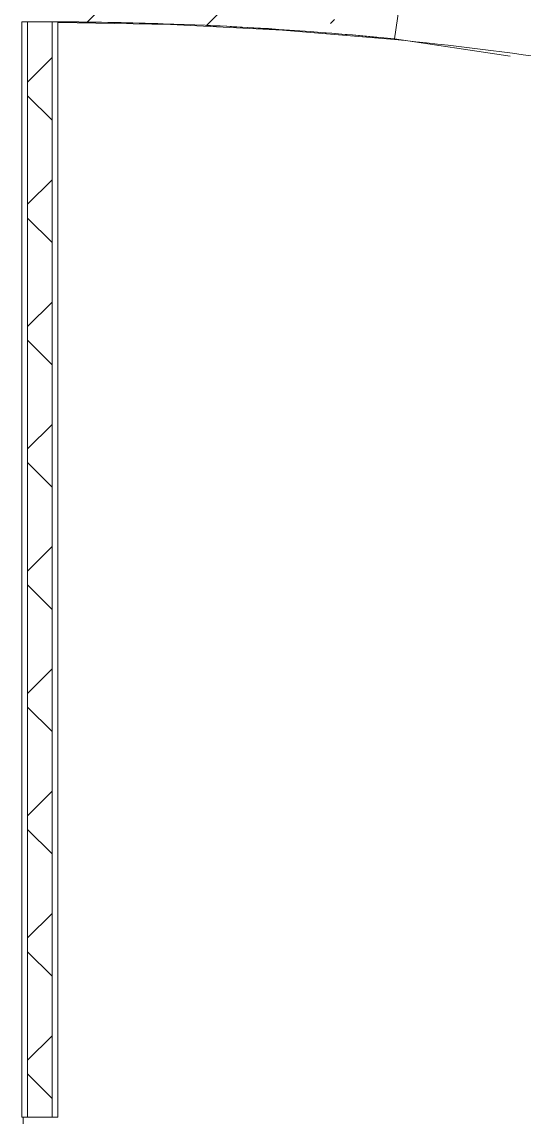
# Model space of a CAD drawing. Header units: millimetres. Extents: x 48966 to 155647, y -43515 to 26217.
# Drawn here: x 116677 to 118420, y 19767 to 23567 of the extents above; entities that cross this region are included whole.
import ezdxf

# ---------------------------------------------------------------- set-up
doc = ezdxf.new("R2010")
doc.units = ezdxf.units.MM
doc.linetypes.add('Сверху', pattern=[793.75, 476.25, -317.5])
for name, color, linetype, lineweight in [('Обобщенные модели', 7, 'Continuous', 9), ('Обобщенные модели-1', 7, 'Continuous', 18), ('Общие ребра', 7, 'Continuous', 9), ('Окна', 7, 'Continuous', 9), ('Окна-2', 7, 'Сверху', 9), ('Перекрытия', 7, 'Continuous', 9), ('Стены', 7, 'Continuous', 9), ('Стены-1', 7, 'Continuous', 18), ('Штриховка разреза-1', 7, 'Continuous', 9)]:
    doc.layers.add(name, color=color, linetype=linetype, lineweight=lineweight)

# ---------------------------------------------------------------- blocks, each defined once
blk = doc.blocks.new('Обвязочная балка 1 - Обвязочная балка 1-1451838-План 5-го этажа на отм_ _12_600')
at = {"layer": 'Обобщенные модели'}
for radius, start in [(12629, 360), (12599.1, 0)]:
    blk.add_arc((116781.7, 11567.1), radius, start, 90, dxfattribs=at)
at = {"layer": 'Обобщенные модели-1'}
for radius, start in [(12639.9, 360), (12635.9, 0), (12593.9, 360), (12589.9, 0)]:
    blk.add_arc((116781.7, 11567.1), radius, start, 90, dxfattribs=at)
blk = doc.blocks.new('M_Окно-Квадратный проем - 1200 x 1800 mm-1796776-План 5-го этажа на отм_ _12_600')
at = {"layer": 'Окна'}
for p, q in [((-608.2, -150), (-608.2, 150)), ((591.8, 150), (591.8, -150))]:
    blk.add_line(p, q, dxfattribs=at)
at = {"layer": 'Окна-2'}
for p, q in [((-608.2, 150), (591.8, 150)), ((591.8, -150), (-608.2, -150))]:
    blk.add_line(p, q, dxfattribs=at)

msp = doc.modelspace()

# ---------------------------------------------------------------- hatches: boundary and pattern name
at = {"layer": 'Штриховка разреза-1'}
h = msp.add_hatch(dxfattribs=at)
h.set_pattern_fill('FP_2', color=256, style=0, pattern_type=2)
h.set_pattern_definition([(45, (0, 0), (-424.264, 424.264), [600, -100, 20, -100]), (45, (0, 424), (-424.264, 424.264), [])])
h.paths.add_polyline_path([(129081.6, 11567.1), (129075.3, 11948), (129062.2, 12258), (129037.9, 12602.8), (129004, 12946.7), (128960.4, 13289.5), (128665.4, 13233), (128707.2, 12901.4), (128739.7, 12568.7), (128763, 12235.3), (128777, 11901.3), (128781.6, 11567.1), (129050.4, 11567.1)], flags=0)
h.paths.add_polyline_path([(128439.6, 14411.6), (128734.6, 14468.1), (128634, 14854.8), (128526, 15222), (128403.9, 15593.7), (128125.2, 15481.6), (128241.1, 15128.2), (128345.9, 14771.4)], flags=0)
h.paths.add_polyline_path([(127677.5, 16595), (127956.2, 16707), (127787.9, 17058.2), (127608.5, 17403.9), (127384.6, 17799.8), (127217.5, 18077.4), (126968.1, 18459.4), (126784.5, 18724.8), (126549.1, 18538.3), (126762.2, 18229.6), (126965.5, 17914.4), (127158.9, 17593.1), (127342.1, 17265.8), (127515.1, 16933), (127676.7, 16596.7)], flags=0)
h.paths.add_polyline_path([(125804, 19478.9), (126039.5, 19665.4), (125776.9, 19956.1), (125505.3, 20238.2), (125224.8, 20511.5), (125029.5, 20283.3), (125296, 20023.2), (125554.2, 19755), (125718.7, 19573.2)], flags=0)
h.paths.add_polyline_path([(124117.8, 21063.5), (124313.1, 21291.7), (124009.4, 21518.9), (123763.2, 21693.7), (123480.1, 21883.1), (123190, 22065.8), (122898.8, 22238.1), (122601, 22403.4), (122298.7, 22560.4), (122177.2, 22285.7), (122516.3, 22108.1), (122849.6, 21919.9), (123219.9, 21692.9), (123497.4, 21511.9), (123811.1, 21292.6), (124052.8, 21112)], flags=0)
h.paths.add_polyline_path([(121079.7, 22771), (121201.2, 23045.7), (120875.2, 23166), (120545.9, 23277), (120213.6, 23378.6), (119878.6, 23470.9), (119541.1, 23553.6), (119201.4, 23626.8), (119156.7, 23329.7), (119483.3, 23259), (119888.2, 23157.1), (120129.9, 23090.5), (120449.4, 22992.8), (120766.1, 22886.3)], flags=0)
h.paths.add_polyline_path([(117970.1, 23508.1), (118014.7, 23805.2), (117707.1, 23832.3), (117389.4, 23852), (117090.4, 23863.2), (116781.6, 23867.1), (116781.6, 23567.1), (116801.6, 23567.1), (117094.2, 23563.1), (117386.6, 23551.9), (117678.6, 23533.6)], flags=0)
h = msp.add_hatch(dxfattribs=at)
h.set_pattern_fill('FP_3', color=256, style=0, pattern_type=2)
h.set_pattern_definition([(45, (0, 0), (-212.132, 212.132), []), (135, (0, 0), (-212.132, -212.132), [])])
h.paths.add_polyline_path([(116696.6, 19767.1), (116781.6, 19767.1), (116781.6, 23567.1), (116696.6, 23567.1), (116696.6, 20425.1)], flags=0)

# ---------------------------------------------------------------- linework, layer by layer
at = {"layer": 'Общие ребра'}
for p, q in [((116696.6, 23567.1), (116676.6, 23567.1)), ((116696.6, 19767.1), (116696.6, 23567.1)), ((116781.6, 23567.1), (116696.6, 23567.1)), ((116781.6, 23567.1), (116787.9, 23567.1)), ((116787.9, 23567.1), (116781.6, 23567.1)), ((116781.6, 19767.1), (116781.6, 23567.1)), ((116787.9, 23567.1), (116801.6, 23567.1)), ((116801.6, 23567.1), (116787.9, 23567.1))]:
    msp.add_line(p, q, dxfattribs=at)
for centre, end in [((116781.6, 11567.2), 89.9045), ((116781.6, 11567.1), 89.90451)]:
    msp.add_arc(centre, 12000, 84.31626, end, dxfattribs=at)
at = {"layer": 'Перекрытия'}
for p, q in [((116801.6, 23567.1), (116801.6, 19767.1)), ((116681.6, 19267.1), (116681.6, 19767.1))]:
    msp.add_line(p, q, dxfattribs=at)
for start, end in [(88.24794, 89.90449), (86.54329, 87.43949), (84.58208, 85.46747)]:
    msp.add_arc((116781.6, 11567.1), 12000, start, end, dxfattribs=at)
at = {"layer": 'Стены'}
msp.add_line((118014.7, 23805.2), (117970.1, 23508.1), dxfattribs=at)
msp.add_arc((116781.6, 11567.1), 11998, 78.58382, 84.31674, dxfattribs=at)
at = {"layer": 'Стены-1'}
for p, q in [((117970.1, 23508.1), (118014.7, 23805.2)), ((116676.6, 23567.1), (116676.6, 19767.1)), ((116801.6, 19767.1), (116801.6, 23567.1)), ((116801.6, 23567.1), (116801.6, 23565.1)), ((117969.8, 23506.1), (117970.1, 23508.1)), ((116676.6, 19767.1), (116801.6, 19767.1))]:
    msp.add_line(p, q, dxfattribs=at)
at = {"layer": 'Стены-1', "flags": 128}
msp.add_lwpolyline([(116803.6, 23565.1), (117192.9, 23558.1), (117581.8, 23538.4), (117969.8, 23506.1)], dxfattribs=at)

# ---------------------------------------------------------------- block references
at = {"layer": 'Обобщенные модели'}
msp.add_blockref('Обвязочная балка 1 - Обвязочная балка 1-1451838-План 5-го этажа на отм_ _12_600', (0, 0), dxfattribs=at)
at = {"layer": 'Окна', "rotation": 171.4502785960553}
msp.add_blockref('M_Окно-Квадратный проем - 1200 x 1800 mm-1796776-План 5-го этажа на отм_ _12_600', (118577.7, 23568.8), dxfattribs=at)

doc.saveas('drawing.dxf')
